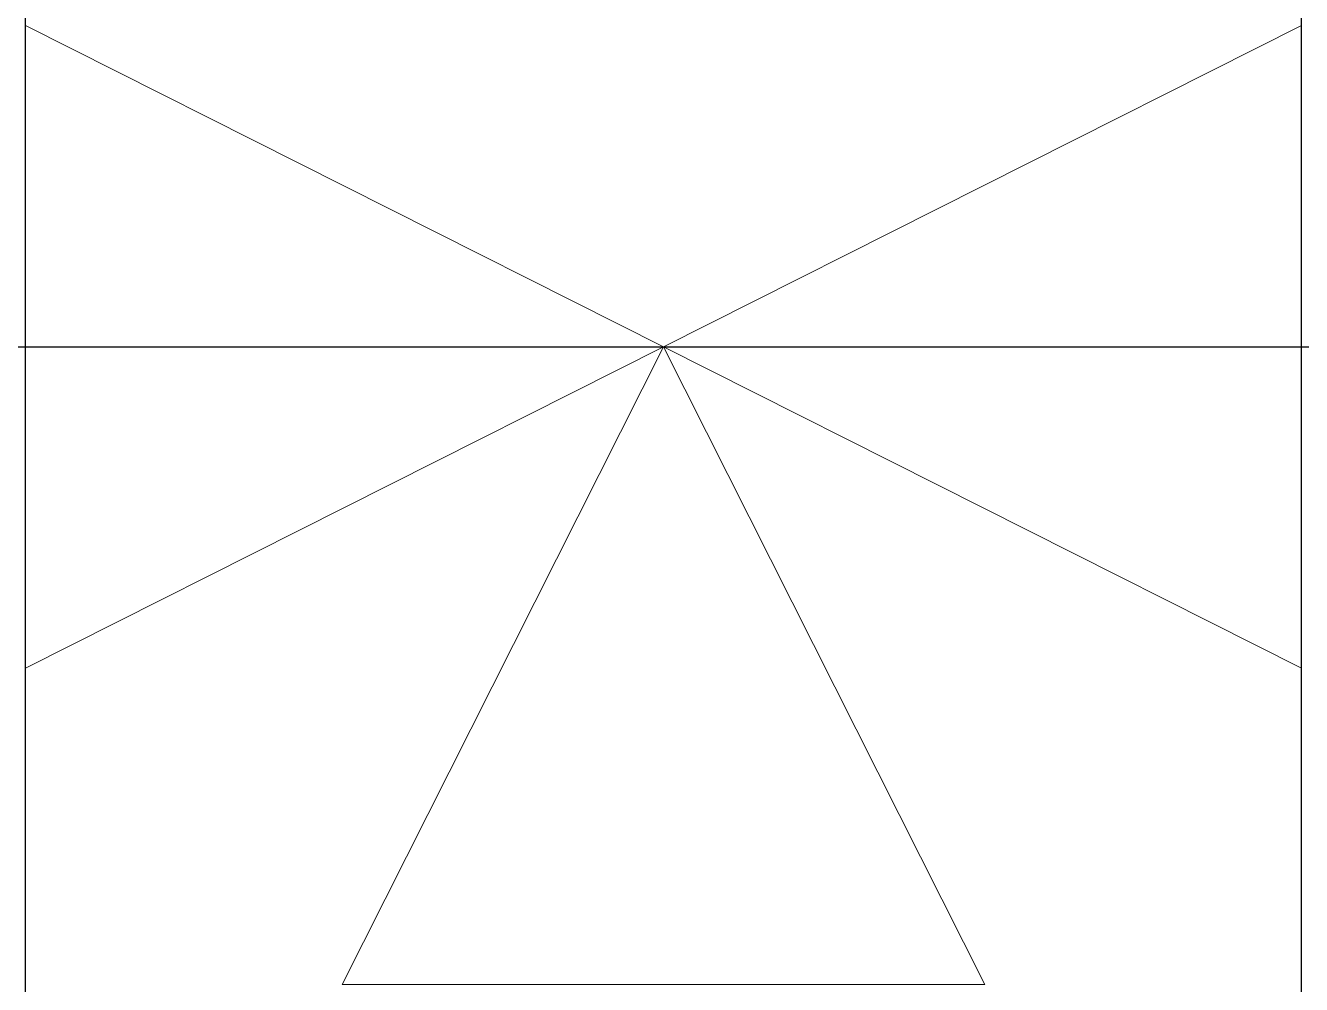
# Model space of a CAD drawing. Header units: metres. Extents: x -0.00399 to 0.00399, y -0.00399 to 0.00201.
import ezdxf

# ---------------------------------------------------------------- set-up
doc = ezdxf.new("R2010")
doc.units = ezdxf.units.M
doc.header["$PDMODE"] = 2
doc.layers.add('Level 7', color=7, linetype='Continuous')

# ---------------------------------------------------------------- blocks, each defined once
blk = doc.blocks.new('01004C')
at = {"layer": 'Level 7', "color": 2, "linetype": 'Continuous', "lineweight": 13, "flags": 128}
for points in [[(-0.00399, 0.00201), (-0.00399, -0.00201), (0.00399, 0.00201), (0.00399, -0.00201), (-0.00399, 0.00201)], [(0, 0), (-0.00399, -0.00201), (-0.00399, 0.00201), (0.00399, -0.00201), (0.00399, 0.00201), (0, 0), (-0.00201, -0.00399), (0.00201, -0.00399), (0, 0)], [(-0.00201, -0.00399), (0.00201, -0.00399), (0, 0), (-0.00201, -0.00399)]]:
    blk.add_lwpolyline(points, dxfattribs=at)

msp = doc.modelspace()

# ---------------------------------------------------------------- linework, layer by layer
for p in [(-0.00399, 0), (0.00399, 0)]:
    msp.add_point(p)

# ---------------------------------------------------------------- block references
msp.add_blockref('01004C', (0, 0))

doc.saveas('drawing.dxf')
